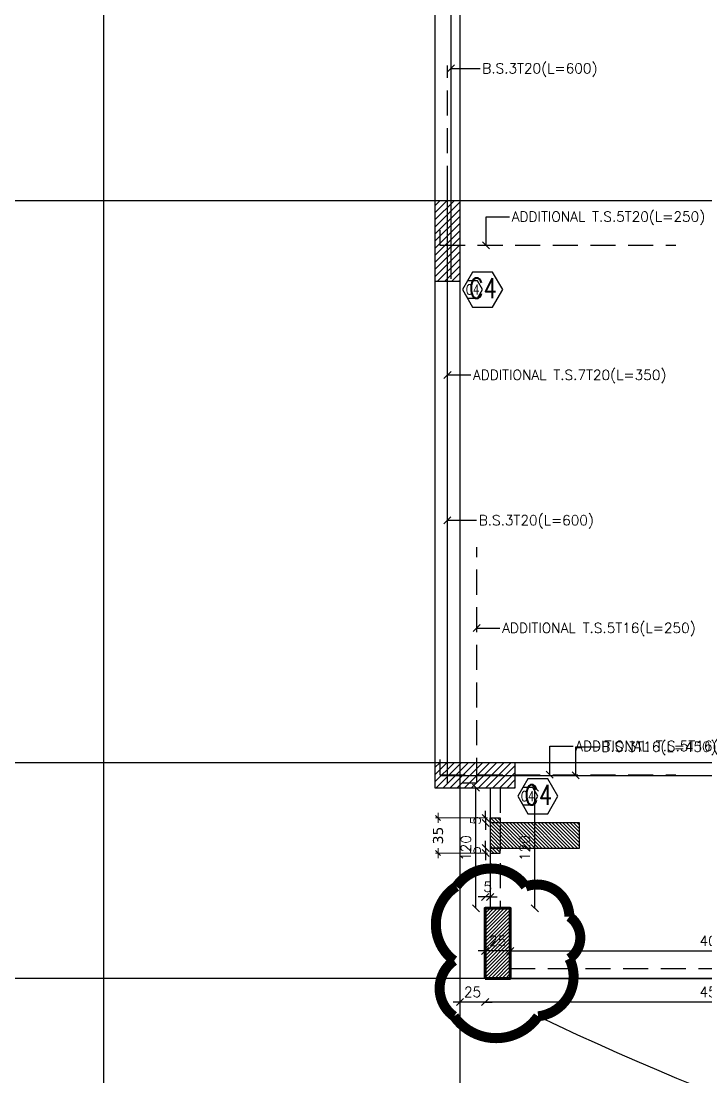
# Model space of a CAD drawing. Header units: inches. Extents: x -48 to 777, y -156 to 510.
# Drawn here: x 379.65 to 386.48, y 225.73 to 236.25 of the extents above; entities that cross this region are included whole.
import ezdxf
from ezdxf.enums import TextEntityAlignment as Align

# ---------------------------------------------------------------- set-up
doc = ezdxf.new("R2010")
doc.units = ezdxf.units.IN
doc.header["$MEASUREMENT"] = 0
doc.linetypes.add('HIDDEN', pattern=[0.375, 0.25, -0.125])
doc.layers.get('Defpoints').update_dxf_attribs({"lineweight": 5})
for name, color, linetype, lineweight in [('A-DIM', 9, 'Continuous', 5), ('A-PILLARS', 1, 'Continuous', 60), ('H-PILLARS', 61, 'Continuous', 5)]:
    doc.layers.add(name, color=color, linetype=linetype, lineweight=lineweight)
for name, color, linetype in [('Str-Axes', 8, 'Continuous'), ('str-col-hatch', 8, 'Continuous'), ('str-COL-TAG-100', 1, 'Continuous'), ('str-COL-TAG-50', 7, 'Continuous'), ('str-columns', 3, 'Continuous'), ('str-slab-bottom-reinf.', 1, 'Continuous'), ('str-slab-top', 1, 'Continuous'), ('str-sunken-slabs', 5, 'Continuous')]:
    doc.layers.add(name, color=color, linetype=linetype)
doc.styles.add('ROMAN', font='ROMANS.SHX')
doc.styles.add('ROMAND', font='verdana.ttf')
doc.styles.add('ROMANS', font='romans__.ttf', dxfattribs={"height": 0.14})
doc.dimstyles.new('M-1.50', dxfattribs={"dimtxt": 0.1, "dimasz": 0.05, "dimexe": 0.025, "dimexo": 0.025, "dimgap": 0.05, "dimtad": 1, "dimlfac": 100, "dimrnd": 0.5, "dimzin": 9, "dimdsep": 46, "dimtxsty": 'ROMAND', "dimblk": 'OBLIQUE', "dimcen": 1, "dimdle": 0.025, "dimclrd": 256, "dimclre": 256, "dimclrt": 2, "dimadec": 0, "dimazin": 0, "dimtfac": 0.666667, "dimtmove": 2, "dimatfit": 3, "dimfxl": 0.04, "dimtolj": 1, "dimtzin": 5, "dimlwd": -1, "dimlwe": -1, "dimarcsym": 0})
doc.dimstyles.new('structure', dxfattribs={"dimtxt": 0.1, "dimasz": 0.07, "dimexe": 0.18, "dimexo": 1, "dimgap": 0.05, "dimtad": 1, "dimdec": 1, "dimlfac": 100, "dimrnd": 0.5, "dimdsep": 46, "dimtxsty": 'ROMAN', "dimblk1": 'OBLIQUE', "dimblk2": 'OBLIQUE', "dimsah": 1, "dimcen": 0.009, "dimse1": 1, "dimse2": 1, "dimclrd": 4, "dimclre": 9, "dimclrt": 1, "dimadec": 0, "dimazin": 0, "dimtfac": 0.066667, "dimtdec": 1, "dimtix": 1, "dimtmove": 2, "dimatfit": 3, "dimldrblk": 'OBLIQUE', "dimfxl": 0.18, "dimtolj": 1, "dimarcsym": 0})

# ---------------------------------------------------------------- blocks, each defined once
blk = doc.blocks.new('_Oblique')
at = {"color": 0, "linetype": 'ByBlock', "lineweight": -2}
blk.add_line((-0.5, -0.5), (0.5, 0.5), dxfattribs=at)
blk = doc.blocks.new('*D1410')
at = {"layer": 'A-DIM', "transparency": 16777216}
for p, q in [((383.808, 228.307), (383.808, 228.357)), ((384.302, 228.307), (383.783, 228.307)), ((383.808, 228.307), (383.808, 228.259)), ((384.302, 227.957), (383.783, 227.957)), ((383.808, 227.957), (383.808, 228.005)), ((383.808, 227.957), (383.808, 227.907))]:
    blk.add_line(p, q, dxfattribs=at)
at = {"layer": 'Defpoints', "color": 0, "transparency": 16777216}
for p in [(384.327, 228.307), (383.808, 227.957), (384.327, 227.957)]:
    blk.add_point(p, dxfattribs=at)
at = {"layer": 'A-DIM', "transparency": 16777216, "xscale": 0.05, "yscale": 0.05, "zscale": 0.05}
for p, rotation in [((383.808, 228.307), 270), ((383.808, 227.957), 90)]:
    blk.add_blockref('_Oblique', p, dxfattribs=dict(at, rotation=rotation))
at = {"layer": 'A-DIM', "color": 2, "transparency": 16777216, "insert": (383.808, 228.132), "char_height": 0.1, "attachment_point": 5, "rotation": 90, "style": 'ROMAND'}
blk.add_mtext('\\A1;35', dxfattribs=at)
blk = doc.blocks.new('tags')
at = {"layer": 'str-COL-TAG-100', "color": 2}
blk.add_lwpolyline([(0.125, -0.262), (0.325, -0.262), (0.425, -0.088), (0.325, 0.085), (0.125, 0.085), (0.025, -0.088)], close=True, dxfattribs=at)
at = {"layer": 'str-COL-TAG-50', "color": 2}
blk.add_lwpolyline([(0.075, -0.175), (0.175, -0.175), (0.225, -0.088), (0.175, -0.002), (0.075, -0.002), (0.025, -0.088)], close=True, dxfattribs=at)
at = {"layer": 'str-COL-TAG-100', "color": 1, "style": 'ROMANS', "width": 0.699426}
blk.add_attdef('NUMBER', text='', height=0.2, dxfattribs=at).set_placement((0.092, -0.174), (0.368, -0.174), align=Align.FIT)
at = {"layer": 'str-COL-TAG-50', "color": 1, "style": 'ROMANS', "width": 0.697102}
blk.add_attdef('NUMBER', text='', height=0.1, dxfattribs=at).set_placement((0.056, -0.138), (0.194, -0.138), align=Align.FIT)
blk = doc.blocks.new('*D1669')
at = {"layer": 'Defpoints', "color": 0, "transparency": 16777216}
for p in [(384.277, 226.707), (388.808, 226.707), (384.277, 226.472)]:
    blk.add_point(p, dxfattribs=at)
at = {"layer": 'str-sunken-slabs', "color": 4, "lineweight": -2, "transparency": 16777216}
blk.add_line((388.808, 226.472), (384.277, 226.472), dxfattribs=at)
at = {"layer": 'str-sunken-slabs', "color": 4, "lineweight": -2, "transparency": 16777216, "xscale": 0.07, "yscale": 0.07, "zscale": 0.07}
for p, rotation in [((384.277, 226.472), 180.0000000181965), ((388.808, 226.472), 1.819656425539051e-08)]:
    blk.add_blockref('_Oblique', p, dxfattribs=dict(at, rotation=rotation))
at = {"layer": 'str-sunken-slabs', "color": 1, "transparency": 16777216, "insert": (386.542, 226.572), "char_height": 0.1, "attachment_point": 5, "rotation": 0, "style": 'ROMAN'}
blk.add_mtext('\\A1;453', dxfattribs=at)
blk = doc.blocks.new('*D1670')
at = {"layer": 'Defpoints', "color": 0, "transparency": 16777216}
for p in [(384.027, 226.472), (384.027, 226.472), (384.277, 226.472)]:
    blk.add_point(p, dxfattribs=at)
at = {"layer": 'str-sunken-slabs', "color": 4, "lineweight": -2, "transparency": 16777216}
for p, q in [((384.027, 226.472), (383.957, 226.472)), ((384.277, 226.472), (384.027, 226.472)), ((384.277, 226.472), (384.347, 226.472))]:
    blk.add_line(p, q, dxfattribs=at)
at = {"layer": 'str-sunken-slabs', "color": 4, "lineweight": -2, "transparency": 16777216, "xscale": 0.07, "yscale": 0.07, "zscale": 0.07}
blk.add_blockref('_Oblique', (384.027, 226.472), dxfattribs=at)
at = {"layer": 'str-sunken-slabs', "color": 4, "lineweight": -2, "transparency": 16777216, "xscale": 0.07, "yscale": 0.07, "zscale": 0.07, "rotation": 180}
blk.add_blockref('_Oblique', (384.277, 226.472), dxfattribs=at)
at = {"layer": 'str-sunken-slabs', "color": 1, "transparency": 16777216, "insert": (384.152, 226.572), "char_height": 0.1, "attachment_point": 5, "style": 'ROMAN'}
blk.add_mtext('\\A1;25', dxfattribs=at)
blk = doc.blocks.new('*D1674')
at = {"layer": 'Defpoints', "color": 0, "transparency": 16777216}
for p in [(384.277, 227.52), (384.277, 227.407), (384.327, 227.407)]:
    blk.add_point(p, dxfattribs=at)
at = {"layer": 'str-sunken-slabs', "color": 4, "lineweight": -2, "transparency": 16777216}
for p, q in [((384.277, 227.52), (384.207, 227.52)), ((384.327, 227.52), (384.277, 227.52)), ((384.327, 227.52), (384.397, 227.52))]:
    blk.add_line(p, q, dxfattribs=at)
at = {"layer": 'str-sunken-slabs', "color": 4, "lineweight": -2, "transparency": 16777216, "xscale": 0.07, "yscale": 0.07, "zscale": 0.07}
for p, rotation in [((384.277, 227.52), 1.82060038854462e-08), ((384.327, 227.52), 180.000000018206)]:
    blk.add_blockref('_Oblique', p, dxfattribs=dict(at, rotation=rotation))
at = {"layer": 'str-sunken-slabs', "color": 1, "transparency": 16777216, "insert": (384.302, 227.62), "char_height": 0.1, "attachment_point": 5, "rotation": 0, "style": 'ROMAN'}
blk.add_mtext('\\A1;5', dxfattribs=at)
blk = doc.blocks.new('*D1675')
at = {"layer": 'Defpoints', "color": 0, "transparency": 16777216}
for p in [(384.185, 228.607), (384.302, 228.607), (384.302, 227.407)]:
    blk.add_point(p, dxfattribs=at)
at = {"layer": 'str-sunken-slabs', "color": 4, "lineweight": -2, "transparency": 16777216}
blk.add_line((384.185, 227.407), (384.185, 228.607), dxfattribs=at)
at = {"layer": 'str-sunken-slabs', "color": 4, "lineweight": -2, "transparency": 16777216, "xscale": 0.07, "yscale": 0.07, "zscale": 0.07}
for p, rotation in [((384.185, 228.607), 90), ((384.185, 227.407), 270)]:
    blk.add_blockref('_Oblique', p, dxfattribs=dict(at, rotation=rotation))
at = {"layer": 'str-sunken-slabs', "color": 1, "transparency": 16777216, "insert": (384.085, 228.007), "char_height": 0.1, "attachment_point": 5, "rotation": 90, "style": 'ROMAN'}
blk.add_mtext('\\A1;120', dxfattribs=at)
blk = doc.blocks.new('*D1678')
at = {"layer": 'Defpoints', "color": 0, "transparency": 16777216}
for p in [(388.558, 226.981), (384.527, 226.807), (388.558, 226.807)]:
    blk.add_point(p, dxfattribs=at)
at = {"layer": 'str-sunken-slabs', "color": 4, "lineweight": -2, "transparency": 16777216}
blk.add_line((384.527, 226.981), (388.558, 226.981), dxfattribs=at)
at = {"layer": 'str-sunken-slabs', "color": 4, "lineweight": -2, "transparency": 16777216, "xscale": 0.07, "yscale": 0.07, "zscale": 0.07, "rotation": 180}
blk.add_blockref('_Oblique', (384.527, 226.981), dxfattribs=at)
at = {"layer": 'str-sunken-slabs', "color": 4, "lineweight": -2, "transparency": 16777216, "xscale": 0.07, "yscale": 0.07, "zscale": 0.07}
blk.add_blockref('_Oblique', (388.558, 226.981), dxfattribs=at)
at = {"layer": 'str-sunken-slabs', "color": 1, "transparency": 16777216, "insert": (386.542, 227.081), "char_height": 0.1, "attachment_point": 5, "style": 'ROMAN'}
blk.add_mtext('\\A1;403', dxfattribs=at)
blk = doc.blocks.new('*D1680')
at = {"layer": 'Defpoints', "color": 0, "transparency": 16777216}
for p in [(384.277, 226.981), (384.277, 226.807), (384.527, 226.807)]:
    blk.add_point(p, dxfattribs=at)
at = {"layer": 'str-sunken-slabs', "color": 4, "lineweight": -2, "transparency": 16777216}
for p, q in [((384.277, 226.981), (384.207, 226.981)), ((384.527, 226.981), (384.277, 226.981)), ((384.527, 226.981), (384.597, 226.981))]:
    blk.add_line(p, q, dxfattribs=at)
at = {"layer": 'str-sunken-slabs', "color": 4, "lineweight": -2, "transparency": 16777216, "xscale": 0.07, "yscale": 0.07, "zscale": 0.07}
for p, rotation in [((384.277, 226.981), 1.819949010945857e-08), ((384.527, 226.981), 180.0000000181995)]:
    blk.add_blockref('_Oblique', p, dxfattribs=dict(at, rotation=rotation))
at = {"layer": 'str-sunken-slabs', "color": 1, "transparency": 16777216, "insert": (384.402, 227.081), "char_height": 0.1, "attachment_point": 5, "rotation": 0, "style": 'ROMAN'}
blk.add_mtext('\\A1;25', dxfattribs=at)
blk = doc.blocks.new('*D1681')
at = {"layer": 'Defpoints', "color": 0, "transparency": 16777216}
for p in [(384.427, 228.607), (384.772, 228.607), (384.427, 227.407)]:
    blk.add_point(p, dxfattribs=at)
at = {"layer": 'str-sunken-slabs', "color": 4, "lineweight": -2, "transparency": 16777216}
blk.add_line((384.772, 227.407), (384.772, 228.607), dxfattribs=at)
at = {"layer": 'str-sunken-slabs', "color": 4, "lineweight": -2, "transparency": 16777216, "xscale": 0.07, "yscale": 0.07, "zscale": 0.07}
for p, rotation in [((384.772, 228.607), 90), ((384.772, 227.407), 270)]:
    blk.add_blockref('_Oblique', p, dxfattribs=dict(at, rotation=rotation))
at = {"layer": 'str-sunken-slabs', "color": 1, "transparency": 16777216, "insert": (384.672, 228.007), "char_height": 0.1, "attachment_point": 5, "rotation": 90, "style": 'ROMAN'}
blk.add_mtext('\\A1;120', dxfattribs=at)
blk = doc.blocks.new('*D1682')
at = {"layer": 'Defpoints', "color": 0, "transparency": 16777216}
for p in [(384.282, 228.257), (384.327, 228.307), (384.327, 228.257)]:
    blk.add_point(p, dxfattribs=at)
at = {"layer": 'str-sunken-slabs', "color": 4, "lineweight": -2, "transparency": 16777216}
for p, q in [((384.282, 228.307), (384.282, 228.377)), ((384.282, 228.307), (384.282, 228.257)), ((384.282, 228.257), (384.282, 228.187))]:
    blk.add_line(p, q, dxfattribs=at)
at = {"layer": 'str-sunken-slabs', "color": 4, "lineweight": -2, "transparency": 16777216, "xscale": 0.07, "yscale": 0.07, "zscale": 0.07}
for p, rotation in [((384.282, 228.307), 270), ((384.282, 228.257), 90)]:
    blk.add_blockref('_Oblique', p, dxfattribs=dict(at, rotation=rotation))
at = {"layer": 'str-sunken-slabs', "color": 1, "transparency": 16777216, "insert": (384.182, 228.282), "char_height": 0.1, "attachment_point": 5, "rotation": 90, "style": 'ROMAN'}
blk.add_mtext('\\A1;5', dxfattribs=at)
blk = doc.blocks.new('*D1683')
at = {"layer": 'Defpoints', "color": 0, "transparency": 16777216}
for p in [(384.282, 227.957), (384.327, 228.007), (384.327, 227.957)]:
    blk.add_point(p, dxfattribs=at)
at = {"layer": 'str-sunken-slabs', "color": 4, "lineweight": -2, "transparency": 16777216}
for p, q in [((384.282, 228.007), (384.282, 228.077)), ((384.282, 228.007), (384.282, 227.957)), ((384.282, 227.957), (384.282, 227.887))]:
    blk.add_line(p, q, dxfattribs=at)
at = {"layer": 'str-sunken-slabs', "color": 4, "lineweight": -2, "transparency": 16777216, "xscale": 0.07, "yscale": 0.07, "zscale": 0.07}
for p, rotation in [((384.282, 228.007), 270), ((384.282, 227.957), 90)]:
    blk.add_blockref('_Oblique', p, dxfattribs=dict(at, rotation=rotation))
at = {"layer": 'str-sunken-slabs', "color": 1, "transparency": 16777216, "insert": (384.182, 227.982), "char_height": 0.1, "attachment_point": 5, "rotation": 90, "style": 'ROMAN'}
blk.add_mtext('\\A1;5', dxfattribs=at)

msp = doc.modelspace()

# ---------------------------------------------------------------- hatches: boundary and pattern name
at = {"layer": 'H-PILLARS', "linetype": 'Continuous'}
h = msp.add_hatch(dxfattribs=at)
h.set_pattern_fill('ANSI31', color=256, scale=0.2)
h.set_pattern_definition([(45, (-155.28404, -75.573415), (-0.0176776695, 0.0176776695), [])])
h.paths.add_polyline_path([(384.27678, 226.70688), (384.27678, 227.40688), (384.52678, 227.40688), (384.52678, 226.70688)])
at = {"layer": 'str-col-hatch'}
h = msp.add_hatch(dxfattribs=at)
h.set_pattern_fill('ANSI31', color=256, scale=0.4)
h.set_pattern_definition([(45, (-312.35302, 182.947635), (-0.035355339, 0.035355339), [])])
h.paths.add_polyline_path([(383.77678, 234.45688), (383.77678, 233.65688), (384.02678, 233.65688), (384.02678, 234.45688)])
h = msp.add_hatch(dxfattribs=at)
h.set_pattern_fill('ANSI31', color=256, scale=0.4)
h.set_pattern_definition([(45, (-311.80302, 177.897635), (-0.035355339, 0.035355339), [])])
h.paths.add_polyline_path([(383.77678, 228.85688), (383.77678, 228.60688), (384.57678, 228.60688), (384.57678, 228.85688)])
at = {"layer": 'str-sunken-slabs'}
h = msp.add_hatch(dxfattribs=at)
h.set_pattern_fill('ANSI31', color=8, scale=0.2, angle=270)
h.paths.add_polyline_path([(384.32678, 228.25688), (384.32678, 228.30693), (384.42678, 228.30693), (384.42678, 228.25688)], flags=17)
h = msp.add_hatch(dxfattribs=at)
h.set_pattern_fill('ANSI31', color=8, scale=0.2, angle=270)
h.paths.add_polyline_path([(385.21549, 228.00688), (385.21549, 228.25688), (384.32678, 228.25688), (384.32678, 228.00688)], flags=17)
h = msp.add_hatch(dxfattribs=at)
h.set_pattern_fill('ANSI31', color=8, scale=0.2, angle=270)
h.paths.add_polyline_path([(384.32678, 228.00688), (384.32678, 227.95684), (384.42678, 227.95684), (384.42678, 228.00688)], flags=17)

# ---------------------------------------------------------------- linework, layer by layer
at = {"color": 6, "const_width": 0.1}
msp.add_lwpolyline([(383.96733, 226.3296, 0.52056705), (384.8049, 226.3296, 0.52056705), (385.11615, 226.90465, 0.52056705), (385.11615, 227.32324, 0.52056705), (384.68052, 227.62304, 0.52056705), (383.98889, 227.62304, 0.52056705), (383.96733, 226.8843, 0.52056705)], format="xyb", close=True, dxfattribs=at)
at = {"color": 6}
msp.add_arc((397.57239, 253.11793), 29.67529, 244.517235, 271.100062, dxfattribs=at)
at = {"layer": 'A-PILLARS'}
msp.add_lwpolyline([(384.27678, 226.70688), (384.27678, 227.40688), (384.52678, 227.40688), (384.52678, 226.70688)], close=True, dxfattribs=at)
at = {"layer": 'Str-Axes', "ltscale": 0.1}
for p, q in [((380.47678, 221.25688), (380.47678, 260.35831)), ((384.02678, 221.25688), (384.02678, 260.35831)), ((402.62657, 234.45688), (374.32678, 234.45688)), ((402.62657, 228.85688), (374.32678, 228.85688)), ((402.62657, 226.70688), (374.32678, 226.70688))]:
    msp.add_line(p, q, dxfattribs=at)
at = {"layer": 'str-columns'}
for points in [[(383.77678, 233.65688), (384.02678, 233.65688), (384.02678, 234.45688), (383.77678, 234.45688)], [(384.57678, 228.60688), (384.57678, 228.85688), (383.77678, 228.85688), (383.77678, 228.60688)]]:
    msp.add_lwpolyline(points, close=True, dxfattribs=at)
at = {"layer": 'str-slab-bottom-reinf.'}
for p, q in [((383.93699, 233.67889), (383.93699, 239.67889)), ((383.90141, 228.64993), (383.90141, 234.64993)), ((383.84, 228.73027), (388.34, 228.73027))]:
    msp.add_line(p, q, dxfattribs=at)
at = {"layer": 'str-slab-top', "linetype": 'HIDDEN'}
msp.add_line((383.90178, 232.30688), (383.90178, 235.80688), dxfattribs=at)
for points in [[(383.82678, 234.16423), (383.82678, 234.01423), (386.17678, 234.01423)], [(384.04345, 228.65688), (384.19345, 228.65688), (384.19345, 231.00688)], [(383.82678, 228.88796), (383.82678, 228.73796), (386.17678, 228.73796)]]:
    msp.add_lwpolyline(points, dxfattribs=at)
at = {"layer": 'str-sunken-slabs'}
msp.add_line((384.32678, 228.20688), (384.32678, 228.00688), dxfattribs=at)
msp.add_lwpolyline([(380.97678, 247.30845), (380.97678, 240.95688), (383.77678, 240.95688), (383.77678, 228.60688), (384.32678, 228.60688), (384.32678, 227.40688), (384.27678, 227.40688), (384.27678, 226.70688), (388.80775, 226.70688), (388.80775, 227.40688), (388.75775, 227.40688), (388.75775, 228.60688), (388.80775, 228.60688), (391.5458, 228.60688), (391.5458, 226.70688), (397.17678, 226.70688), (397.17678, 230.65605), (396.57678, 230.65605), (396.57678, 240.35688), (398.12678, 240.35688), (398.12678, 246.60861)], dxfattribs=at)
at = {"layer": 'str-sunken-slabs', "linetype": 'HIDDEN'}
for points in [[(384.42678, 228.60688), (384.42678, 227.40688)], [(384.52678, 226.80688), (388.55775, 226.80688)]]:
    msp.add_lwpolyline(points, dxfattribs=at)
at = {"layer": 'str-sunken-slabs'}
for points in [[(384.32678, 228.25688), (384.32678, 228.30693), (384.42678, 228.30693), (384.42678, 228.25688)], [(385.21549, 228.00688), (385.21549, 228.25688), (384.32678, 228.25688), (384.32678, 228.00688)], [(384.32678, 228.00688), (384.32678, 227.95684), (384.42678, 227.95684), (384.42678, 228.00688)]]:
    msp.add_lwpolyline(points, close=True, dxfattribs=at)

# ---------------------------------------------------------------- block references
at = {"layer": 'str-columns'}
ref = msp.add_blockref('tags', (384.02678, 233.66073), dxfattribs=at)
ref.add_attrib('NUMBER', 'C4', dxfattribs={"layer": 'str-COL-TAG-50', "color": 1, "height": 0.1, "style": 'ROMANS', "width": 0.63631}).set_placement((384.08297, 233.52323), (384.22056, 233.52323), align=Align.FIT)
ref.add_attrib('NUMBER', 'C4', dxfattribs={"layer": 'str-COL-TAG-100', "color": 1, "height": 0.2, "style": 'ROMANS', "width": 0.638431}).set_placement((384.11862, 233.48667), (384.39471, 233.48667), align=Align.FIT)
ref = msp.add_blockref('tags', (384.57678, 228.61073), dxfattribs=at)
ref.add_attrib('NUMBER', 'C4', dxfattribs={"layer": 'str-COL-TAG-50', "color": 1, "height": 0.1, "style": 'ROMANS', "width": 0.63631}).set_placement((384.63297, 228.47323), (384.77056, 228.47323), align=Align.FIT)
ref.add_attrib('NUMBER', 'C4', dxfattribs={"layer": 'str-COL-TAG-100', "color": 1, "height": 0.2, "style": 'ROMANS', "width": 0.638431}).set_placement((384.66862, 228.43667), (384.94471, 228.43667), align=Align.FIT)

# ---------------------------------------------------------------- texts
at = {"layer": 'str-slab-bottom-reinf.', "style": 'ROMAN'}
for s, p in [('B.S.3T20(L=600)', (384.24822, 235.72773)), ('B.S.3T20(L=600)', (384.21264, 231.22404)), ('B.S.3T16(L=450)', (385.43509, 228.96607))]:
    msp.add_text(s, height=0.1, dxfattribs=at).set_placement(p)
at = {"layer": 'str-slab-top', "style": 'ROMAN'}
for s, p in [('ADDITIONAL T.S.5T20(L=250)', (384.54163, 234.25003)), ('ADDITIONAL T.S.7T20(L=350)', (384.15516, 232.67247)), ('ADDITIONAL T.S.5T16(L=250)', (384.44683, 230.1506)), ('ADDITIONAL T.S.5T16(L=250)', (385.17533, 228.97376))]:
    msp.add_text(s, height=0.1, dxfattribs=at).set_placement(p)

# ---------------------------------------------------------------- dimensions: what is measured, and where the dimension line sits
at = {"layer": 'A-DIM'}
dim = msp.add_linear_dim(base=(383.80794, 227.95684), p1=(384.32678, 228.30693), p2=(384.32678, 227.95684), angle=90, dimstyle='M-1.50', override={"dimtad": 0}, dxfattribs=at)
dim.commit()
dim.dimension.update_dxf_attribs({"geometry": '*D1410', "text_midpoint": (383.80794, 228.13188)})
at = {"layer": 'str-sunken-slabs'}
for p1, p2, distance, picture, middle in [((384.30178, 227.40688), (384.30178, 228.60688), 0.11662, '*D1675', (384.08516, 228.00688)), ((384.42678, 227.40688), (384.42678, 228.60688), -0.34535, '*D1681', (384.67213, 228.00688)), ((384.32678, 228.30693), (384.32678, 228.25688), -0.0448, '*D1682', (384.18197, 228.2819)), ((384.32678, 228.00688), (384.32678, 227.95684), -0.0448, '*D1683', (384.18197, 227.98186)), ((384.32678, 227.40688), (384.27678, 227.40688), -0.11333, '*D1674', (384.30178, 227.62021)), ((384.52678, 226.80688), (384.27678, 226.80688), -0.17452, '*D1680', (384.40178, 227.08141)), ((384.52678, 226.80688), (388.55775, 226.80688), 0.17452, '*D1678', (386.54226, 227.08141)), ((388.80775, 226.70688), (384.27678, 226.70688), 0.23457, '*D1669', (386.54226, 226.57231)), ((384.27678, 226.47231), (384.02678, 226.47231), 0, '*D1670', (384.15178, 226.57231))]:
    dim = msp.add_aligned_dim(p1=p1, p2=p2, distance=distance, dimstyle='structure', override={"dimfxl": 0.04}, dxfattribs=at)
    dim.commit()
    dim.dimension.update_dxf_attribs({"geometry": picture, "text_midpoint": middle})

# ---------------------------------------------------------------- leaders
at = {"layer": 'str-slab-bottom-reinf.'}
for points, override in [([(383.93699, 235.77686), (384.22577, 235.77686)], {"dimgap": 0.05, "dimtad": 0}), ([(383.90141, 231.27317), (384.19019, 231.27317)], {"dimgap": 0.05, "dimtad": 0}), ([(385.17971, 228.73027), (385.17971, 229.0152), (385.41264, 229.0152)], {"dimgap": 0.05, "dimtad": 0, "dimfxl": 0.04, "dimfxlon": 1})]:
    msp.add_leader(points, dimstyle='structure', override=override, dxfattribs=at)
at = {"layer": 'str-slab-top'}
for points, override in [([(384.28625, 234.01423), (384.28625, 234.29916), (384.51918, 234.29916)], {"dimgap": 0.05, "dimtad": 0, "dimfxl": 0.04, "dimfxlon": 1}), ([(383.90178, 232.7216), (384.13271, 232.7216)], {"dimgap": 0.05, "dimtad": 0}), ([(384.19345, 230.19972), (384.42438, 230.19972)], {"dimgap": 0.05, "dimtad": 0}), ([(384.91995, 228.73796), (384.91995, 229.02289), (385.15287, 229.02289)], {"dimgap": 0.05, "dimtad": 0, "dimfxl": 0.04, "dimfxlon": 1})]:
    msp.add_leader(points, dimstyle='structure', override=override, dxfattribs=at)

doc.saveas('drawing.dxf')
